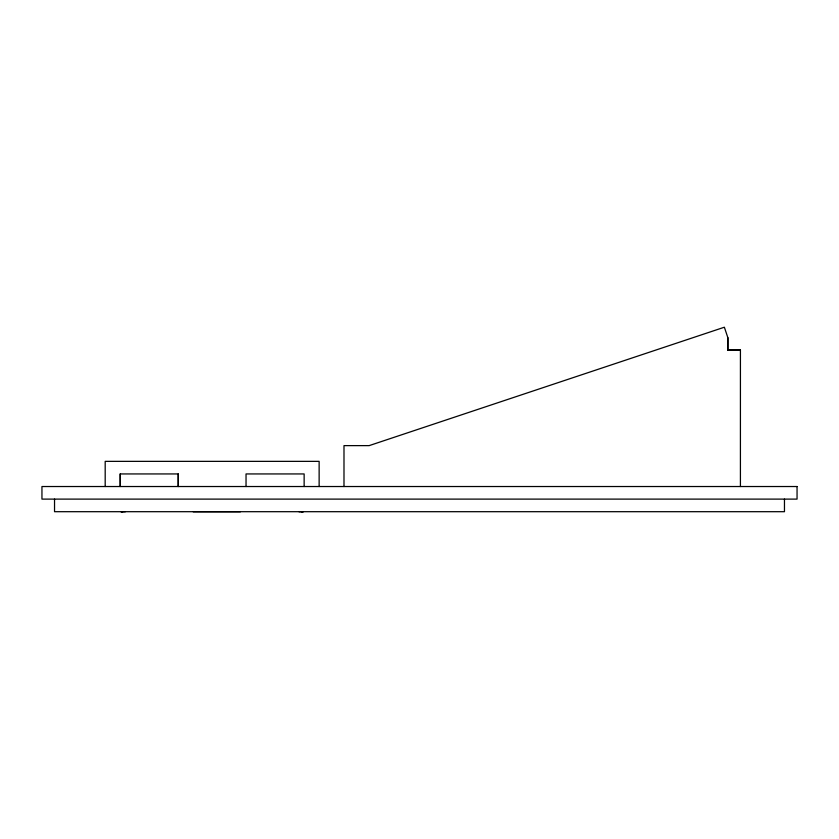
<?xml version="1.0" encoding="UTF-8"?>
<svg xmlns="http://www.w3.org/2000/svg" width="839" height="839" viewBox="0 0 839 839"><rect width="100%" height="100%" fill="white"/><g stroke="black" fill="none" stroke-linecap="round" stroke-linejoin="round"><path stroke-width="1.26" d="M740.418 486.526L740.428 350.104L727.833 350.262L740.428 350.104L727.812 350.188L727.833 337.603L724.372 327.22L369.16 445.624L343.99 445.624L343.99 486.526M301.537 511.78L303.403 511.696L299.051 511.78M727.833 350.262L740.418 350.23L727.833 350.262L727.833 337.603M193.19 511.78L240.415 511.78M120.25 473.941L120.25 486.526L120.197 473.941L178.277 473.941L178.277 486.526M125.273 511.78L120.921 511.696L122.788 511.78M784.465 499.111L784.465 511.696L54.535 511.696L54.535 499.111M319.135 486.526L319.135 461.356L105.19 461.356L105.19 486.526M304.138 486.526L304.138 473.941L246.037 473.941L246.037 486.526M178.214 473.941L178.214 486.526M797.05 486.526L41.95 486.526L41.95 499.111L797.05 499.111L797.05 486.526"/></g></svg>
